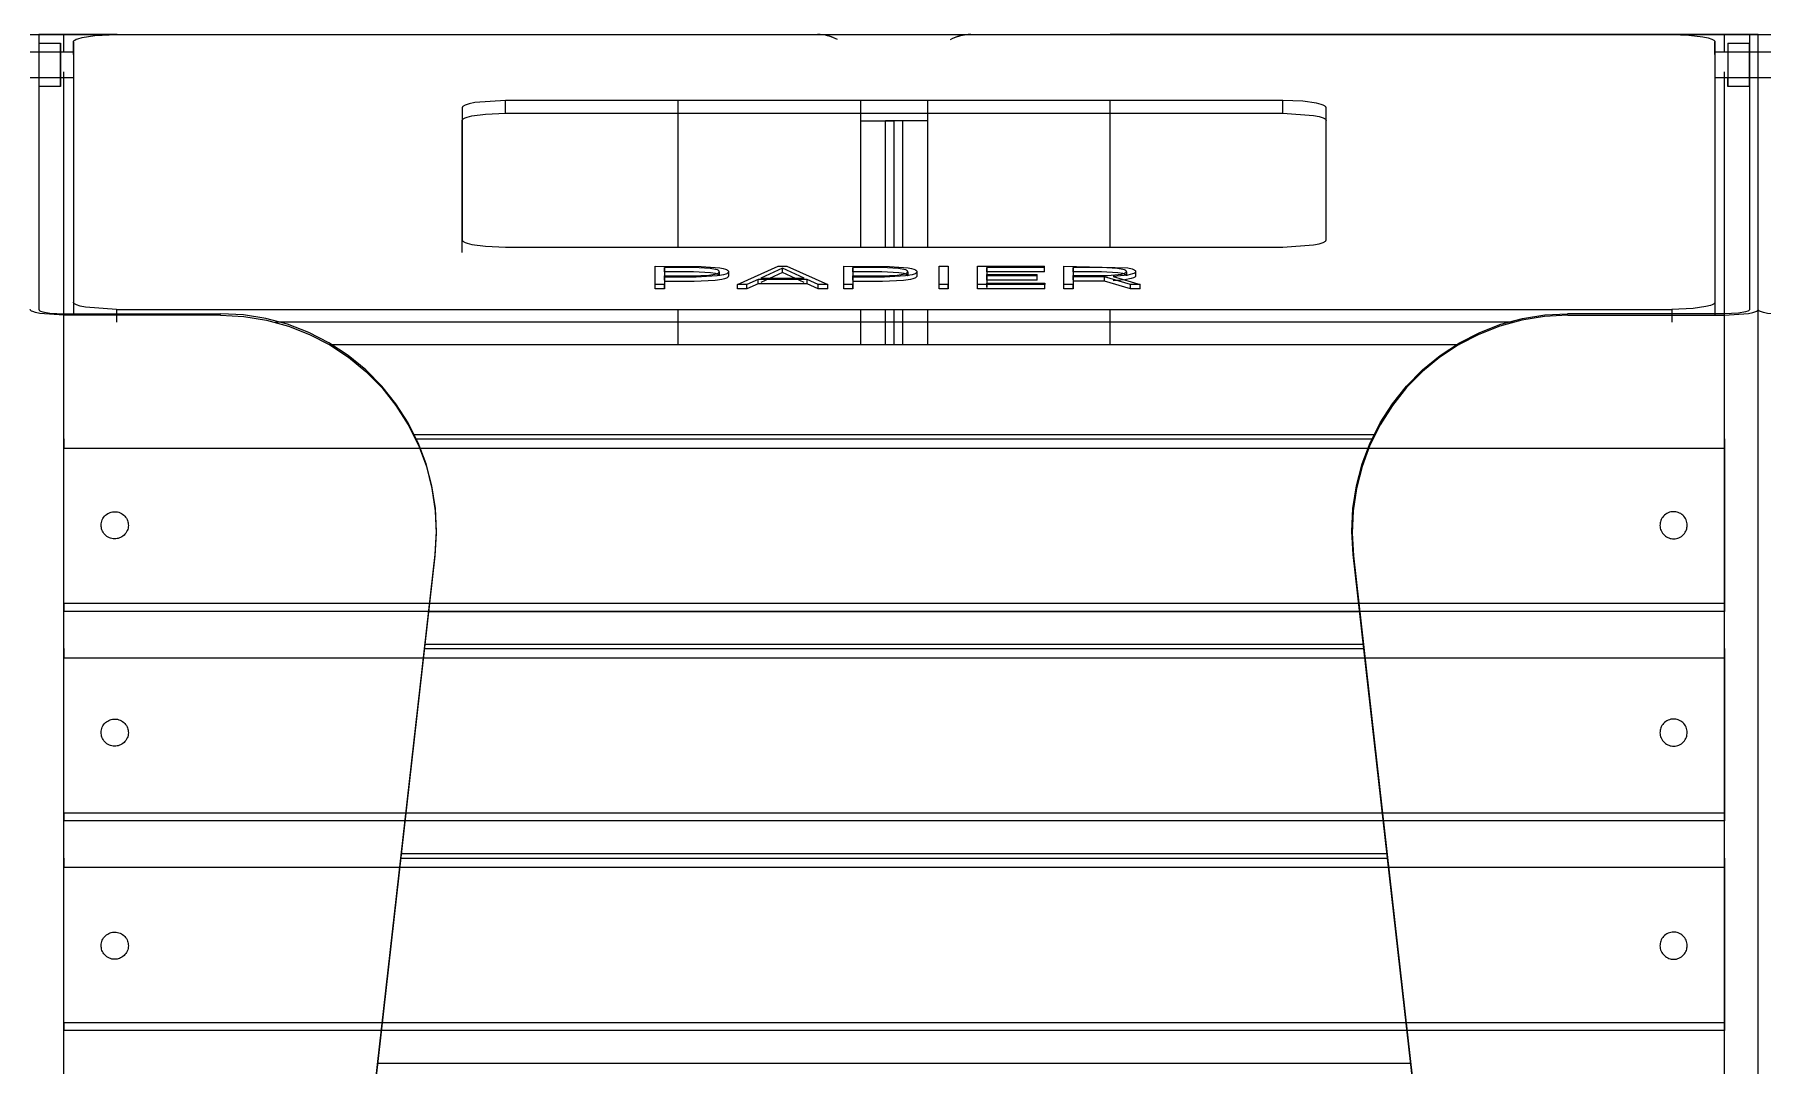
# Model space of a CAD drawing. Header units: millimetres. Extents: x 10366 to 28454, y 24552 to 29702.
# Drawn here: x 12288.7 to 12688.7, y 28046.9 to 28285.6 of the extents above; entities that cross this region are included whole.
import ezdxf

# ---------------------------------------------------------------- set-up
doc = ezdxf.new("R2010")
doc.units = ezdxf.units.MM
doc.header["$LTSCALE"] = 3
doc.layers.add('DomyÅ›lny', color=7, linetype='Continuous')

msp = doc.modelspace()

# ---------------------------------------------------------------- linework, layer by layer
at = {"layer": 'DomyÅ›lny'}
for p, q in [((12287.67, 28285.6), (12289.67, 28285.6)), ((12289.67, 28285.6), (12289.67, 28221.94)), ((12307.78, 28285.6), (12295.43, 28285.6)), ((12295.43, 28281.6), (12295.43, 28285.6)), ((12295.43, 28285.6), (12437.67, 28285.6)), ((12307.67, 28285.6), (12667.67, 28285.6)), ((12679.91, 28285.6), (12537.67, 28285.6)), ((12667.55, 28285.6), (12679.91, 28285.6)), ((12679.91, 28281.6), (12679.91, 28285.6)), ((12685.67, 28285.6), (12687.67, 28285.6)), ((12685.67, 28285.6), (12685.67, 28221.94)), ((12687.67, 28221.94), (12687.67, 28285.6)), ((12687.67, 28221.94), (12687.67, 28285.6)), ((12687.67, 28285.6), (12689.67, 28285.6)), ((12287.67, 28281.6), (12297.67, 28281.6)), ((12289.67, 28283.59), (12294.67, 28283.59)), ((12289.67, 28281.6), (12294.67, 28281.6)), ((12297.67, 28283.9), (12297.67, 28223.64)), ((12297.67, 28280.94), (12297.67, 28283.9)), ((12677.67, 28283.9), (12677.67, 28223.64)), ((12677.67, 28280.94), (12677.67, 28283.9)), ((12677.67, 28281.6), (12687.67, 28281.6)), ((12680.67, 28283.59), (12685.67, 28283.59)), ((12680.67, 28281.6), (12685.67, 28281.6)), ((12687.67, 28281.6), (12697.67, 28281.6)), ((12295.43, 28220.62), (12295.43, 28276.95)), ((12679.91, 28220.62), (12679.91, 28276.95)), ((12297.67, 28275.6), (12287.67, 28275.6)), ((12294.67, 28275.6), (12289.67, 28275.6)), ((12294.67, 28273.6), (12289.67, 28273.6)), ((12687.67, 28275.6), (12677.67, 28275.6)), ((12685.67, 28275.6), (12680.67, 28275.6)), ((12685.67, 28273.6), (12680.67, 28273.6)), ((12697.67, 28275.6), (12687.67, 28275.6)), ((12387.67, 28268.64), (12387.67, 28238.08)), ((12577.67, 28270.34), (12397.67, 28270.34)), ((12397.67, 28267.38), (12397.67, 28270.34)), ((12437.67, 28236.39), (12437.67, 28270.34)), ((12479.91, 28265.6), (12479.91, 28270.34)), ((12479.91, 28265.6), (12479.91, 28270.34)), ((12495.43, 28265.6), (12495.43, 28270.34)), ((12495.43, 28265.6), (12495.43, 28270.34)), ((12537.67, 28236.39), (12537.67, 28270.34)), ((12577.67, 28267.38), (12577.67, 28270.34)), ((12587.67, 28238.08), (12587.67, 28268.64)), ((12387.67, 28235.13), (12387.67, 28265.69)), ((12397.67, 28267.38), (12577.67, 28267.38)), ((12479.91, 28236.39), (12479.91, 28265.6)), ((12487.67, 28265.6), (12485.67, 28265.6)), ((12485.67, 28236.39), (12485.67, 28265.6)), ((12487.67, 28236.39), (12487.67, 28265.6)), ((12489.67, 28265.6), (12487.67, 28265.6)), ((12487.67, 28236.39), (12487.67, 28265.6)), ((12489.67, 28236.39), (12489.67, 28265.6)), ((12495.43, 28236.39), (12495.43, 28265.6)), ((12397.67, 28236.39), (12577.67, 28236.39)), ((12432.36, 28227.72), (12432.36, 28231.95)), ((12432.36, 28226.73), (12432.36, 28230.97)), ((12434.48, 28231.65), (12434.48, 28229.74)), ((12434.48, 28230.66), (12434.48, 28231.65)), ((12434.48, 28228.76), (12434.48, 28229.74)), ((12434.48, 28229.44), (12434.48, 28227.72)), ((12434.48, 28228.46), (12434.48, 28226.73)), ((12447.18, 28230.68), (12447.18, 28229.7)), ((12449.29, 28230.69), (12449.29, 28229.7)), ((12451.37, 28227.72), (12460.83, 28231.95)), ((12456.16, 28228.9), (12453.59, 28227.72)), ((12467.51, 28228.9), (12456.16, 28228.9)), ((12456.16, 28227.92), (12456.16, 28228.9)), ((12461.83, 28231.52), (12456.81, 28229.21)), ((12461.83, 28230.53), (12456.81, 28228.22)), ((12456.81, 28229.21), (12466.84, 28229.21)), ((12460.83, 28231.95), (12462.84, 28231.95)), ((12461.83, 28230.53), (12461.83, 28231.52)), ((12466.84, 28229.21), (12461.83, 28231.52)), ((12466.84, 28228.22), (12461.83, 28230.53)), ((12462.84, 28231.95), (12472.3, 28227.72)), ((12470.1, 28227.72), (12467.51, 28228.9)), ((12467.51, 28227.92), (12467.51, 28228.9)), ((12475.98, 28227.72), (12475.98, 28231.95)), ((12475.98, 28226.73), (12475.98, 28230.97)), ((12478.09, 28231.65), (12478.09, 28229.74)), ((12478.09, 28230.66), (12478.09, 28231.65)), ((12478.09, 28228.76), (12478.09, 28229.74)), ((12478.09, 28229.44), (12478.09, 28227.72)), ((12478.09, 28228.46), (12478.09, 28226.73)), ((12490.79, 28230.68), (12490.79, 28229.7)), ((12492.91, 28230.69), (12492.91, 28229.7)), ((12498.09, 28231.95), (12500.2, 28231.95)), ((12498.09, 28227.72), (12498.09, 28231.95)), ((12498.09, 28226.73), (12498.09, 28230.97)), ((12500.2, 28231.95), (12500.2, 28227.72)), ((12500.2, 28230.97), (12500.2, 28226.73)), ((12506.99, 28227.72), (12506.99, 28231.95)), ((12506.99, 28231.95), (12522.46, 28231.95)), ((12506.99, 28226.73), (12506.99, 28230.97)), ((12522.46, 28231.65), (12509.1, 28231.65)), ((12509.1, 28231.65), (12509.1, 28230.05)), ((12509.1, 28230.66), (12509.1, 28231.65)), ((12522.46, 28230.66), (12509.1, 28230.66)), ((12509.1, 28230.05), (12520.79, 28230.05)), ((12509.1, 28229.06), (12509.1, 28230.05)), ((12520.79, 28229.75), (12509.1, 28229.75)), ((12509.1, 28229.75), (12509.1, 28228.02)), ((12509.1, 28228.76), (12509.1, 28229.75)), ((12520.79, 28228.76), (12509.1, 28228.76)), ((12509.1, 28228.76), (12509.1, 28227.04)), ((12509.1, 28228.02), (12522.54, 28228.02)), ((12509.1, 28227.04), (12509.1, 28228.02)), ((12520.79, 28229.06), (12520.79, 28230.05)), ((12520.79, 28228.76), (12520.79, 28229.75)), ((12522.46, 28230.97), (12522.46, 28231.95)), ((12522.46, 28230.66), (12522.46, 28231.65)), ((12522.54, 28227.04), (12522.54, 28228.02)), ((12522.54, 28228.02), (12522.54, 28227.72)), ((12526.94, 28227.72), (12526.94, 28231.95)), ((12526.94, 28226.73), (12526.94, 28230.97)), ((12529.07, 28230.66), (12529.07, 28231.65)), ((12529.07, 28231.65), (12529.07, 28229.79)), ((12529.07, 28228.8), (12529.07, 28229.79)), ((12536.33, 28229.48), (12529.07, 28229.48)), ((12529.07, 28229.48), (12529.07, 28227.72)), ((12536.33, 28228.49), (12529.07, 28228.49)), ((12529.07, 28228.49), (12529.07, 28226.73)), ((12542.37, 28227.72), (12536.33, 28229.48)), ((12536.33, 28228.49), (12536.33, 28229.48)), ((12542.37, 28226.73), (12536.33, 28228.49)), ((12538.37, 28229.56), (12544.62, 28227.76)), ((12541.43, 28230.7), (12541.43, 28229.72)), ((12543.56, 28230.7), (12543.56, 28229.72)), ((12434.48, 28227.72), (12432.36, 28227.72)), ((12432.36, 28226.73), (12432.36, 28227.72)), ((12434.48, 28226.73), (12432.36, 28226.73)), ((12434.48, 28226.73), (12434.48, 28227.72)), ((12453.59, 28227.72), (12451.37, 28227.72)), ((12451.37, 28226.73), (12451.37, 28227.72)), ((12453.59, 28226.73), (12451.37, 28226.73)), ((12456.16, 28227.92), (12453.59, 28226.73)), ((12453.59, 28226.73), (12453.59, 28227.72)), ((12467.51, 28227.92), (12456.16, 28227.92)), ((12470.1, 28226.73), (12467.51, 28227.92)), ((12472.3, 28227.72), (12470.1, 28227.72)), ((12470.1, 28226.73), (12470.1, 28227.72)), ((12472.3, 28226.73), (12470.1, 28226.73)), ((12472.3, 28226.73), (12472.3, 28227.72)), ((12475.98, 28226.73), (12475.98, 28227.72)), ((12478.09, 28227.72), (12475.98, 28227.72)), ((12478.09, 28226.73), (12475.98, 28226.73)), ((12478.09, 28226.73), (12478.09, 28227.72)), ((12500.2, 28227.72), (12498.09, 28227.72)), ((12498.09, 28226.73), (12498.09, 28227.72)), ((12500.2, 28226.73), (12498.09, 28226.73)), ((12500.2, 28226.73), (12500.2, 28227.72)), ((12522.54, 28227.72), (12506.99, 28227.72)), ((12506.99, 28226.73), (12506.99, 28227.72)), ((12522.54, 28226.73), (12506.99, 28226.73)), ((12522.54, 28226.73), (12522.54, 28227.72)), ((12529.07, 28227.72), (12526.94, 28227.72)), ((12526.94, 28226.73), (12526.94, 28227.72)), ((12529.07, 28226.73), (12526.94, 28226.73)), ((12529.07, 28226.73), (12529.07, 28227.72)), ((12544.62, 28227.72), (12542.37, 28227.72)), ((12542.37, 28226.73), (12542.37, 28227.72)), ((12544.62, 28226.73), (12542.37, 28226.73)), ((12544.62, 28226.77), (12544.62, 28227.76)), ((12544.62, 28226.73), (12544.62, 28227.72)), ((12295.43, 28220.96), (12331.79, 28220.96)), ((12295.43, 27511.83), (12295.43, 28220.62)), ((12331.75, 28220.62), (12295.43, 28220.62)), ((12297.67, 28223.64), (12297.67, 28220.68)), ((12307.67, 28221.94), (12667.67, 28221.94)), ((12307.67, 28221.94), (12307.67, 28218.99)), ((12437.67, 28213.83), (12437.67, 28221.94)), ((12479.91, 28213.83), (12479.91, 28221.94)), ((12485.67, 28213.83), (12485.67, 28221.94)), ((12487.67, 28213.83), (12487.67, 28221.94)), ((12487.67, 28213.83), (12487.67, 28221.94)), ((12489.67, 28213.83), (12489.67, 28221.94)), ((12495.43, 28213.83), (12495.43, 28221.94)), ((12537.67, 28213.83), (12537.67, 28221.94)), ((12679.91, 28220.96), (12643.54, 28220.96)), ((12643.58, 28220.62), (12679.91, 28220.62)), ((12667.67, 28221.94), (12667.67, 28218.99)), ((12677.67, 28223.64), (12677.67, 28220.68)), ((12679.91, 27511.83), (12679.91, 28220.62)), ((12687.67, 27511.83), (12687.67, 28221.94)), ((12687.67, 27511.83), (12687.67, 28221.94)), ((12630.93, 28218.99), (12344.41, 28218.99)), ((12356.86, 28213.83), (12618.47, 28213.83)), ((12356.86, 28213.83), (12618.47, 28213.83)), ((12376.37, 28193.01), (12598.97, 28193.01)), ((12376.37, 28193), (12598.97, 28193)), ((12295.43, 28153.92), (12295.43, 28189.84)), ((12295.43, 28189.84), (12679.91, 28189.84)), ((12376.87, 28191.97), (12598.47, 28191.97)), ((12679.91, 28189.84), (12679.91, 28153.92)), ((12308.67, 27520.71), (12381.38, 28165.24)), ((12381.34, 28164.9), (12308.67, 27520.71)), ((12593.99, 28164.9), (12593.95, 28165.24)), ((12666.67, 27520.71), (12593.95, 28165.24)), ((12593.99, 28164.9), (12666.67, 27520.71)), ((12295.43, 28153.92), (12679.91, 28153.92)), ((12679.91, 28152.05), (12295.43, 28152.05)), ((12379.89, 28152.05), (12595.44, 28152.05)), ((12379.04, 28144.49), (12596.3, 28144.49)), ((12379.04, 28144.48), (12596.3, 28144.48)), ((12295.43, 28105.4), (12295.43, 28141.32)), ((12295.43, 28141.32), (12679.91, 28141.32)), ((12378.92, 28143.45), (12596.41, 28143.45)), ((12679.91, 28141.32), (12679.91, 28105.4)), ((12295.43, 28105.4), (12679.91, 28105.4)), ((12679.91, 28103.53), (12295.43, 28103.53)), ((12295.43, 28056.88), (12295.43, 28092.8)), ((12295.43, 28092.8), (12679.91, 28092.8)), ((12373.45, 28094.93), (12601.89, 28094.93)), ((12373.57, 28095.97), (12601.77, 28095.97)), ((12373.57, 28095.96), (12601.77, 28095.96)), ((12679.91, 28092.8), (12679.91, 28056.88)), ((12295.43, 28056.88), (12679.91, 28056.88)), ((12679.91, 28055.01), (12295.43, 28055.01)), ((12368.09, 28047.45), (12607.24, 28047.45)), ((12368.09, 28047.44), (12607.24, 28047.44))]:
    msp.add_line(p, q, dxfattribs=at)
for points in [[(12287.67, 28285.6, 0), (12287.67, 28285.6, 0), (12287.67, 28285.6, 0), (12287.67, 28285.6, 0), (12287.67, 28285.6, 0), (12287.67, 28285.6, 0), (12287.67, 28285.6, 0), (12287.67, 28285.6, 0), (12287.67, 28285.6, 0), (12287.67, 28285.6, 0), (12287.67, 28285.6, 0), (12287.68, 28285.6, 0), (12287.73, 28285.6, 0), (12288.24, 28285.6, 0), (12290.63, 28285.6, 0), (12295.43, 28285.6, 0)], [(12295.43, 28285.6, 0), (12289.67, 28285.6, 0)], [(12297.67, 28283.9, 0), (12297.67, 28283.94, 0), (12297.68, 28283.98, 0), (12297.7, 28284.03, 0), (12297.72, 28284.07, 0), (12297.75, 28284.11, 0), (12297.78, 28284.16, 0), (12297.87, 28284.24, 0), (12297.98, 28284.32, 0), (12298.29, 28284.49, 0), (12298.67, 28284.64, 0), (12299.71, 28284.93, 0), (12302.61, 28285.36, 0), (12307.67, 28285.6, 0)], [(12667.67, 28285.6, 0), (12671.62, 28285.46, 0), (12674.88, 28285.07, 0), (12676.09, 28284.81, 0), (12676.98, 28284.52, 0), (12677.28, 28284.37, 0), (12677.4, 28284.29, 0), (12677.5, 28284.21, 0), (12677.58, 28284.13, 0), (12677.61, 28284.09, 0), (12677.63, 28284.05, 0), (12677.65, 28284.02, 0), (12677.66, 28283.98, 0), (12677.67, 28283.94, 0), (12677.67, 28283.9, 0)], [(12687.67, 28285.6, 0), (12687.67, 28285.6, 0), (12687.67, 28285.6, 0), (12687.67, 28285.6, 0), (12687.67, 28285.6, 0), (12687.67, 28285.6, 0), (12687.67, 28285.6, 0), (12687.67, 28285.6, 0), (12687.67, 28285.6, 0), (12687.67, 28285.6, 0), (12687.66, 28285.6, 0), (12687.65, 28285.6, 0), (12687.61, 28285.6, 0), (12687.09, 28285.6, 0), (12684.71, 28285.6, 0), (12679.91, 28285.6, 0)], [(12679.91, 28285.6, 0), (12685.67, 28285.6, 0)], [(12687.67, 28285.6, 0), (12687.67, 28285.6, 0), (12687.67, 28285.6, 0), (12687.67, 28285.6, 0), (12687.67, 28285.6, 0), (12687.67, 28285.6, 0), (12687.67, 28285.6, 0), (12687.67, 28285.6, 0), (12687.67, 28285.6, 0), (12687.67, 28285.6, 0), (12687.67, 28285.6, 0), (12687.68, 28285.6, 0), (12687.73, 28285.6, 0), (12688.24, 28285.6, 0), (12690.63, 28285.6, 0), (12695.43, 28285.6, 0)], [(12289.67, 28283.59, 0), (12289.67, 28283.59, 0), (12289.67, 28283.59, 0), (12289.67, 28283.59, 0), (12289.67, 28283.59, 0), (12289.67, 28283.59, 0), (12289.67, 28283.59, 0), (12289.67, 28283.59, 0), (12289.67, 28283.59, 0), (12289.67, 28283.59, 0), (12289.67, 28283.59, 0), (12289.67, 28283.59, 0), (12289.67, 28283.59, 0), (12289.67, 28283.56, 0), (12289.67, 28283.45, 0), (12289.67, 28282.98, 0), (12289.67, 28278.72, 0), (12289.67, 28275.11, 0), (12289.67, 28273.96, 0), (12289.67, 28273.68, 0), (12289.67, 28273.62, 0), (12289.67, 28273.6, 0), (12289.67, 28273.6, 0), (12289.67, 28273.6, 0), (12289.67, 28273.6, 0), (12289.67, 28273.6, 0), (12289.67, 28273.6, 0), (12289.67, 28273.6, 0), (12289.67, 28273.6, 0), (12289.67, 28273.6, 0), (12289.67, 28273.6, 0), (12289.67, 28273.6, 0), (12289.67, 28273.6, 0), (12289.67, 28273.6, 0)], [(12294.67, 28281.6, 0), (12294.67, 28281.6, 0), (12294.67, 28281.6, 0), (12294.67, 28281.6, 0), (12294.67, 28281.6, 0), (12294.67, 28281.6, 0), (12294.67, 28281.6, 0), (12294.67, 28281.6, 0), (12294.67, 28281.6, 0), (12294.67, 28281.59, 0), (12294.67, 28281.59, 0), (12294.67, 28281.59, 0), (12294.67, 28281.57, 0), (12294.67, 28281.51, 0), (12294.67, 28281.23, 0), (12294.67, 28275.6, 0)], [(12680.67, 28283.59, 0), (12680.67, 28283.59, 0), (12680.67, 28283.59, 0), (12680.67, 28283.59, 0), (12680.67, 28283.59, 0), (12680.67, 28283.59, 0), (12680.67, 28283.59, 0), (12680.67, 28283.59, 0), (12680.67, 28283.59, 0), (12680.67, 28283.59, 0), (12680.67, 28283.59, 0), (12680.67, 28283.59, 0), (12680.67, 28283.58, 0), (12680.67, 28283.54, 0), (12680.67, 28283.35, 0), (12680.67, 28282.55, 0), (12680.67, 28276.6, 0), (12680.67, 28273.62, 0), (12680.67, 28273.6, 0), (12680.67, 28273.6, 0), (12680.67, 28273.6, 0), (12680.67, 28273.6, 0), (12680.67, 28273.6, 0), (12680.67, 28273.6, 0), (12680.67, 28273.6, 0), (12680.67, 28273.6, 0), (12680.67, 28273.6, 0), (12680.67, 28273.6, 0), (12680.67, 28273.6, 0), (12680.67, 28273.6, 0), (12680.67, 28273.6, 0), (12680.67, 28273.6, 0), (12680.67, 28273.6, 0), (12680.67, 28273.6, 0), (12680.67, 28273.6, 0), (12680.67, 28273.6, 0), (12680.67, 28273.6, 0), (12680.67, 28273.61, 0), (12680.67, 28273.65, 0), (12680.67, 28273.84, 0), (12680.67, 28275.6, 0)], [(12680.67, 28281.6, 0), (12680.67, 28281.6, 0), (12680.67, 28281.6, 0), (12680.67, 28281.6, 0), (12680.67, 28281.6, 0), (12680.67, 28281.6, 0), (12680.67, 28281.6, 0), (12680.67, 28281.6, 0), (12680.67, 28281.6, 0), (12680.67, 28281.59, 0), (12680.67, 28281.59, 0), (12680.67, 28281.59, 0), (12680.67, 28281.57, 0), (12680.67, 28281.51, 0), (12680.67, 28281.23, 0), (12680.67, 28275.6, 0)], [(12397.67, 28270.34, 0), (12390.6, 28269.84, 0), (12389.3, 28269.57, 0), (12388.37, 28269.27, 0), (12388.05, 28269.11, 0), (12387.93, 28269.03, 0), (12387.83, 28268.95, 0), (12387.76, 28268.87, 0), (12387.73, 28268.83, 0), (12387.71, 28268.8, 0), (12387.69, 28268.76, 0), (12387.68, 28268.72, 0), (12387.67, 28268.68, 0), (12387.67, 28268.64, 0)], [(12587.67, 28268.64, 0), (12587.67, 28268.68, 0), (12587.66, 28268.72, 0), (12587.65, 28268.76, 0), (12587.63, 28268.8, 0), (12587.6, 28268.83, 0), (12587.58, 28268.87, 0), (12587.5, 28268.95, 0), (12587.4, 28269.03, 0), (12587.28, 28269.11, 0), (12586.97, 28269.27, 0), (12586.55, 28269.42, 0), (12585.43, 28269.71, 0), (12582.26, 28270.15, 0), (12577.67, 28270.34, 0)], [(12387.67, 28265.69, 0), (12387.67, 28265.72, 0), (12387.68, 28265.76, 0), (12387.69, 28265.8, 0), (12387.71, 28265.84, 0), (12387.73, 28265.88, 0), (12387.76, 28265.92, 0), (12387.83, 28266, 0), (12387.93, 28266.07, 0), (12388.05, 28266.15, 0), (12388.37, 28266.31, 0), (12388.78, 28266.47, 0), (12389.9, 28266.76, 0), (12393.07, 28267.19, 0), (12397.67, 28267.38, 0)], [(12479.91, 28265.6, 0), (12487.67, 28265.6, 0)], [(12479.91, 28265.6, 0), (12485.67, 28265.6, 0)], [(12495.43, 28265.6, 0), (12487.67, 28265.6, 0)], [(12495.43, 28265.6, 0), (12489.67, 28265.6, 0)], [(12577.67, 28267.38, 0), (12584.74, 28266.89, 0), (12586.04, 28266.62, 0), (12586.97, 28266.31, 0), (12587.28, 28266.15, 0), (12587.4, 28266.07, 0), (12587.5, 28266, 0), (12587.58, 28265.92, 0), (12587.6, 28265.88, 0), (12587.63, 28265.84, 0), (12587.65, 28265.8, 0), (12587.66, 28265.76, 0), (12587.67, 28265.72, 0), (12587.67, 28265.69, 0)], [(12387.67, 28238.08, 0), (12387.67, 28238.05, 0), (12387.68, 28238.01, 0), (12387.69, 28237.97, 0), (12387.71, 28237.93, 0), (12387.73, 28237.89, 0), (12387.76, 28237.85, 0), (12387.83, 28237.78, 0), (12387.93, 28237.7, 0), (12388.05, 28237.62, 0), (12388.37, 28237.46, 0), (12388.78, 28237.3, 0), (12389.9, 28237.01, 0), (12393.07, 28236.58, 0), (12397.67, 28236.39, 0)], [(12577.67, 28236.39, 0), (12584.74, 28236.88, 0), (12586.04, 28237.16, 0), (12586.97, 28237.46, 0), (12587.28, 28237.62, 0), (12587.4, 28237.7, 0), (12587.5, 28237.78, 0), (12587.58, 28237.85, 0), (12587.6, 28237.89, 0), (12587.63, 28237.93, 0), (12587.65, 28237.97, 0), (12587.66, 28238.01, 0), (12587.67, 28238.05, 0), (12587.67, 28238.08, 0)], [(12432.36, 28231.95, 0), (12442.97, 28231.92, 0), (12447.31, 28231.57, 0), (12448.05, 28231.42, 0), (12448.61, 28231.26, 0), (12448.83, 28231.17, 0), (12449.01, 28231.07, 0), (12449.08, 28231.02, 0), (12449.14, 28230.97, 0), (12449.2, 28230.92, 0), (12449.24, 28230.87, 0), (12449.27, 28230.81, 0), (12449.28, 28230.79, 0), (12449.28, 28230.76, 0), (12449.29, 28230.73, 0), (12449.29, 28230.7, 0), (12449.29, 28230.67, 0), (12449.29, 28230.65, 0), (12449.29, 28230.62, 0), (12449.28, 28230.59, 0), (12449.26, 28230.53, 0), (12449.22, 28230.48, 0), (12449.18, 28230.43, 0), (12449.13, 28230.38, 0), (12449.06, 28230.33, 0), (12448.9, 28230.23, 0), (12448.71, 28230.14, 0), (12448.19, 28229.97, 0), (12446.66, 28229.7, 0), (12441.8, 28229.45, 0), (12434.48, 28229.44, 0)], [(12434.48, 28229.74, 0), (12442.94, 28229.78, 0), (12444.78, 28229.89, 0), (12446.12, 28230.09, 0), (12446.59, 28230.22, 0), (12446.77, 28230.28, 0), (12446.92, 28230.36, 0), (12447.04, 28230.43, 0), (12447.08, 28230.47, 0), (12447.12, 28230.52, 0), (12447.15, 28230.56, 0), (12447.17, 28230.6, 0), (12447.17, 28230.62, 0), (12447.18, 28230.64, 0), (12447.18, 28230.67, 0), (12447.18, 28230.69, 0), (12447.18, 28230.71, 0), (12447.18, 28230.73, 0), (12447.17, 28230.76, 0), (12447.16, 28230.78, 0), (12447.14, 28230.82, 0), (12447.11, 28230.86, 0), (12447.07, 28230.9, 0), (12447.02, 28230.94, 0), (12446.9, 28231.02, 0), (12446.74, 28231.09, 0), (12446.32, 28231.23, 0), (12445.09, 28231.45, 0), (12441.2, 28231.65, 0), (12434.48, 28231.65, 0)], [(12447.18, 28229.7, 0), (12447.18, 28229.72, 0), (12447.18, 28229.74, 0), (12447.17, 28229.76, 0), (12447.16, 28229.78, 0), (12447.14, 28229.83, 0), (12447.11, 28229.87, 0), (12447.07, 28229.91, 0), (12447.03, 28229.95, 0), (12446.91, 28230.03, 0), (12446.75, 28230.1, 0), (12446.34, 28230.24, 0), (12445.11, 28230.46, 0), (12441.22, 28230.66, 0), (12434.48, 28230.66, 0)], [(12449.29, 28229.7, 0), (12449.29, 28229.65, 0), (12449.27, 28229.59, 0), (12449.25, 28229.54, 0), (12449.22, 28229.49, 0), (12449.18, 28229.44, 0), (12449.13, 28229.39, 0), (12449, 28229.3, 0), (12448.83, 28229.21, 0), (12448.39, 28229.05, 0), (12447.8, 28228.9, 0), (12446.19, 28228.67, 0), (12441.37, 28228.46, 0), (12434.48, 28228.46, 0)], [(12475.98, 28231.95, 0), (12486.58, 28231.92, 0), (12490.92, 28231.57, 0), (12491.66, 28231.42, 0), (12492.23, 28231.26, 0), (12492.45, 28231.17, 0), (12492.62, 28231.07, 0), (12492.7, 28231.02, 0), (12492.76, 28230.97, 0), (12492.81, 28230.92, 0), (12492.85, 28230.87, 0), (12492.88, 28230.81, 0), (12492.89, 28230.79, 0), (12492.9, 28230.76, 0), (12492.9, 28230.73, 0), (12492.91, 28230.7, 0), (12492.91, 28230.67, 0), (12492.9, 28230.65, 0), (12492.9, 28230.62, 0), (12492.89, 28230.59, 0), (12492.87, 28230.53, 0), (12492.84, 28230.48, 0), (12492.79, 28230.43, 0), (12492.74, 28230.38, 0), (12492.67, 28230.33, 0), (12492.52, 28230.23, 0), (12492.32, 28230.14, 0), (12491.8, 28229.97, 0), (12490.27, 28229.7, 0), (12485.41, 28229.45, 0), (12478.09, 28229.44, 0)], [(12478.09, 28229.74, 0), (12486.55, 28229.78, 0), (12488.39, 28229.89, 0), (12489.73, 28230.09, 0), (12490.2, 28230.22, 0), (12490.38, 28230.28, 0), (12490.53, 28230.36, 0), (12490.65, 28230.43, 0), (12490.7, 28230.47, 0), (12490.73, 28230.52, 0), (12490.76, 28230.56, 0), (12490.78, 28230.6, 0), (12490.79, 28230.62, 0), (12490.79, 28230.64, 0), (12490.79, 28230.67, 0), (12490.79, 28230.69, 0), (12490.79, 28230.71, 0), (12490.79, 28230.73, 0), (12490.78, 28230.76, 0), (12490.77, 28230.78, 0), (12490.75, 28230.82, 0), (12490.72, 28230.86, 0), (12490.68, 28230.9, 0), (12490.63, 28230.94, 0), (12490.51, 28231.02, 0), (12490.35, 28231.09, 0), (12489.94, 28231.23, 0), (12488.7, 28231.45, 0), (12484.81, 28231.65, 0), (12478.09, 28231.65, 0)], [(12490.79, 28229.7, 0), (12490.79, 28229.72, 0), (12490.79, 28229.74, 0), (12490.78, 28229.76, 0), (12490.78, 28229.78, 0), (12490.76, 28229.83, 0), (12490.73, 28229.87, 0), (12490.69, 28229.91, 0), (12490.64, 28229.95, 0), (12490.52, 28230.03, 0), (12490.36, 28230.1, 0), (12489.95, 28230.24, 0), (12488.72, 28230.46, 0), (12484.83, 28230.66, 0), (12478.09, 28230.66, 0)], [(12492.91, 28229.7, 0), (12492.9, 28229.65, 0), (12492.89, 28229.59, 0), (12492.86, 28229.54, 0), (12492.83, 28229.49, 0), (12492.79, 28229.44, 0), (12492.74, 28229.39, 0), (12492.61, 28229.3, 0), (12492.45, 28229.21, 0), (12492, 28229.05, 0), (12491.41, 28228.9, 0), (12489.8, 28228.67, 0), (12484.98, 28228.46, 0), (12478.09, 28228.46, 0)], [(12526.94, 28231.95, 0), (12541.75, 28231.55, 0), (12542.73, 28231.33, 0), (12543.08, 28231.2, 0), (12543.21, 28231.13, 0), (12543.33, 28231.05, 0), (12543.42, 28230.98, 0), (12543.46, 28230.94, 0), (12543.49, 28230.9, 0), (12543.52, 28230.86, 0), (12543.53, 28230.82, 0), (12543.55, 28230.78, 0), (12543.56, 28230.74, 0), (12543.56, 28230.7, 0), (12543.56, 28230.68, 0), (12543.55, 28230.66, 0), (12543.54, 28230.61, 0), (12543.52, 28230.57, 0), (12543.49, 28230.54, 0), (12543.46, 28230.5, 0), (12543.42, 28230.46, 0), (12543.31, 28230.38, 0), (12543.18, 28230.31, 0), (12542.82, 28230.17, 0), (12541.76, 28229.91, 0), (12538.37, 28229.56, 0)], [(12529.07, 28229.79, 0), (12537.16, 28229.81, 0), (12540.32, 28230.13, 0), (12540.81, 28230.26, 0), (12541, 28230.33, 0), (12541.16, 28230.4, 0), (12541.28, 28230.47, 0), (12541.33, 28230.51, 0), (12541.37, 28230.55, 0), (12541.4, 28230.59, 0), (12541.41, 28230.61, 0), (12541.42, 28230.63, 0), (12541.42, 28230.65, 0), (12541.43, 28230.67, 0), (12541.43, 28230.69, 0), (12541.43, 28230.72, 0), (12541.43, 28230.74, 0), (12541.42, 28230.76, 0), (12541.42, 28230.78, 0), (12541.41, 28230.8, 0), (12541.39, 28230.84, 0), (12541.35, 28230.88, 0), (12541.32, 28230.92, 0), (12541.27, 28230.96, 0), (12541.15, 28231.04, 0), (12541, 28231.11, 0), (12540.59, 28231.24, 0), (12539.4, 28231.45, 0), (12535.67, 28231.64, 0), (12529.07, 28231.65, 0)], [(12541.43, 28229.72, 0), (12541.43, 28229.74, 0), (12541.43, 28229.76, 0), (12541.42, 28229.78, 0), (12541.41, 28229.81, 0), (12541.39, 28229.85, 0), (12541.36, 28229.89, 0), (12541.33, 28229.93, 0), (12541.28, 28229.97, 0), (12541.16, 28230.04, 0), (12541.01, 28230.11, 0), (12540.62, 28230.24, 0), (12539.43, 28230.46, 0), (12535.7, 28230.66, 0), (12529.07, 28230.66, 0)], [(12543.56, 28229.72, 0), (12543.56, 28229.69, 0), (12543.55, 28229.67, 0), (12543.55, 28229.64, 0), (12543.54, 28229.62, 0), (12543.52, 28229.59, 0), (12543.49, 28229.55, 0), (12543.45, 28229.5, 0), (12543.39, 28229.45, 0), (12543.25, 28229.36, 0), (12543.06, 28229.27, 0), (12542.56, 28229.1, 0), (12541.07, 28228.81, 0), (12538.37, 28228.57, 0)], [(12295.43, 28220.62, 0), (12289.86, 28221.02, 0), (12288.92, 28221.22, 0), (12288.23, 28221.45, 0), (12287.99, 28221.57, 0), (12287.89, 28221.63, 0), (12287.81, 28221.69, 0), (12287.75, 28221.75, 0), (12287.73, 28221.78, 0), (12287.7, 28221.81, 0), (12287.69, 28221.85, 0), (12287.68, 28221.88, 0), (12287.67, 28221.91, 0), (12287.67, 28221.94, 0)], [(12289.67, 28221.94, 0), (12289.67, 28221.92, 0), (12289.68, 28221.89, 0), (12289.69, 28221.87, 0), (12289.7, 28221.84, 0), (12289.72, 28221.82, 0), (12289.76, 28221.77, 0), (12289.82, 28221.72, 0), (12289.89, 28221.67, 0), (12290.08, 28221.58, 0), (12290.61, 28221.41, 0), (12292.18, 28221.13, 0), (12295.43, 28220.96, 0)], [(12307.67, 28221.94, 0), (12300.47, 28222.46, 0), (12299.25, 28222.72, 0), (12298.37, 28223.02, 0), (12298.06, 28223.17, 0), (12297.94, 28223.25, 0), (12297.84, 28223.33, 0), (12297.76, 28223.41, 0), (12297.73, 28223.44, 0), (12297.71, 28223.48, 0), (12297.69, 28223.52, 0), (12297.68, 28223.56, 0), (12297.67, 28223.6, 0), (12297.67, 28223.64, 0)], [(12331.75, 28220.62, 0), (12337.09, 28220.33, 0), (12342.34, 28219.48, 0), (12347.46, 28218.08, 0), (12352.35, 28216.16, 0), (12357.02, 28213.74, 0), (12361.36, 28210.87, 0), (12365.39, 28207.55, 0), (12369.04, 28203.85, 0), (12372.33, 28199.71, 0), (12375.18, 28195.23, 0), (12377.53, 28190.5, 0), (12379.37, 28185.56, 0), (12380.67, 28180.49, 0), (12381.43, 28175.33, 0), (12381.66, 28170.14, 0), (12381.34, 28164.9, 0)], [(12381.38, 28165.24, 0), (12381.7, 28170.57, 0), (12381.45, 28175.86, 0), (12380.65, 28181.1, 0), (12379.32, 28186.18, 0), (12377.46, 28191.09, 0), (12375.13, 28195.74, 0), (12372.32, 28200.13, 0), (12369.07, 28204.19, 0), (12365.36, 28207.95, 0), (12361.25, 28211.32, 0), (12356.82, 28214.22, 0), (12352.13, 28216.62, 0), (12347.23, 28218.51, 0), (12342.19, 28219.87, 0), (12337.04, 28220.69, 0), (12331.79, 28220.96, 0)], [(12593.95, 28165.24, 0), (12593.64, 28170.57, 0), (12593.88, 28175.86, 0), (12594.68, 28181.1, 0), (12596.02, 28186.18, 0), (12597.87, 28191.09, 0), (12600.21, 28195.74, 0), (12603.02, 28200.13, 0), (12606.26, 28204.19, 0), (12609.98, 28207.95, 0), (12614.09, 28211.32, 0), (12618.51, 28214.22, 0), (12623.21, 28216.62, 0), (12628.1, 28218.51, 0), (12633.15, 28219.87, 0), (12638.3, 28220.69, 0), (12643.54, 28220.96, 0)], [(12643.58, 28220.62, 0), (12638.24, 28220.33, 0), (12633, 28219.48, 0), (12627.88, 28218.08, 0), (12622.98, 28216.16, 0), (12618.32, 28213.74, 0), (12613.97, 28210.87, 0), (12609.95, 28207.55, 0), (12606.3, 28203.85, 0), (12603, 28199.71, 0), (12600.15, 28195.23, 0), (12597.8, 28190.5, 0), (12595.97, 28185.56, 0), (12594.67, 28180.49, 0), (12593.9, 28175.33, 0), (12593.68, 28170.14, 0), (12593.99, 28164.9, 0)], [(12677.67, 28223.64, 0), (12677.66, 28223.6, 0), (12677.65, 28223.55, 0), (12677.64, 28223.51, 0), (12677.61, 28223.47, 0), (12677.58, 28223.42, 0), (12677.55, 28223.38, 0), (12677.46, 28223.3, 0), (12677.35, 28223.21, 0), (12677.04, 28223.05, 0), (12676.65, 28222.89, 0), (12675.6, 28222.61, 0), (12672.66, 28222.17, 0), (12667.67, 28221.94, 0)], [(12679.91, 28220.62, 0), (12685.47, 28221.02, 0), (12686.41, 28221.22, 0), (12687.1, 28221.45, 0), (12687.35, 28221.57, 0), (12687.45, 28221.63, 0), (12687.52, 28221.69, 0), (12687.59, 28221.75, 0), (12687.61, 28221.78, 0), (12687.63, 28221.81, 0), (12687.65, 28221.85, 0), (12687.66, 28221.88, 0), (12687.67, 28221.91, 0), (12687.67, 28221.94, 0)], [(12685.67, 28221.94, 0), (12685.67, 28221.92, 0), (12685.66, 28221.89, 0), (12685.65, 28221.87, 0), (12685.64, 28221.84, 0), (12685.62, 28221.82, 0), (12685.57, 28221.77, 0), (12685.52, 28221.72, 0), (12685.44, 28221.67, 0), (12685.26, 28221.58, 0), (12684.73, 28221.41, 0), (12683.16, 28221.13, 0), (12679.91, 28220.96, 0)], [(12695.43, 28220.62, 0), (12689.86, 28221.02, 0), (12688.92, 28221.22, 0), (12688.23, 28221.45, 0), (12687.99, 28221.57, 0), (12687.89, 28221.63, 0), (12687.81, 28221.69, 0), (12687.75, 28221.75, 0), (12687.73, 28221.78, 0), (12687.7, 28221.81, 0), (12687.69, 28221.85, 0), (12687.68, 28221.88, 0), (12687.67, 28221.91, 0), (12687.67, 28221.94, 0)], [(12295.43, 28191.97, 0), (12295.43, 28191.95, 0), (12295.43, 28191.84, 0), (12295.43, 28191.42, 0), (12295.43, 28189.84, 0)], [(12679.91, 28191.97, 0), (12679.91, 28191.95, 0), (12679.91, 28191.84, 0), (12679.91, 28191.42, 0), (12679.91, 28189.84, 0)], [(12295.43, 28153.92, 0), (12295.43, 28152.53, 0), (12295.43, 28152.15, 0), (12295.43, 28152.06, 0), (12295.43, 28152.05, 0), (12295.43, 28152.05, 0), (12295.43, 28152.05, 0), (12295.43, 28152.05, 0), (12295.43, 28152.05, 0), (12295.43, 28152.05, 0), (12295.43, 28152.05, 0), (12295.43, 28152.05, 0), (12295.43, 28152.05, 0), (12295.43, 28152.05, 0), (12295.43, 28152.05, 0), (12295.43, 28152.05, 0), (12295.43, 28152.05, 0), (12295.43, 28152.05, 0), (12295.43, 28152.05, 0), (12295.43, 28152.05, 0), (12295.43, 28152.05, 0), (12295.43, 28152.05, 0), (12295.43, 28152.05, 0)], [(12679.91, 28153.92, 0), (12679.91, 28152.53, 0), (12679.91, 28152.15, 0), (12679.91, 28152.06, 0), (12679.91, 28152.05, 0), (12679.91, 28152.05, 0), (12679.91, 28152.05, 0), (12679.91, 28152.05, 0), (12679.91, 28152.05, 0), (12679.91, 28152.05, 0), (12679.91, 28152.05, 0), (12679.91, 28152.05, 0), (12679.91, 28152.05, 0), (12679.91, 28152.05, 0), (12679.91, 28152.05, 0), (12679.91, 28152.05, 0), (12679.91, 28152.05, 0), (12679.91, 28152.05, 0), (12679.91, 28152.05, 0), (12679.91, 28152.05, 0), (12679.91, 28152.05, 0), (12679.91, 28152.05, 0), (12679.91, 28152.05, 0)], [(12295.43, 28143.45, 0), (12295.43, 28143.43, 0), (12295.43, 28143.32, 0), (12295.43, 28142.9, 0), (12295.43, 28141.32, 0)], [(12679.91, 28143.45, 0), (12679.91, 28143.43, 0), (12679.91, 28143.32, 0), (12679.91, 28142.9, 0), (12679.91, 28141.32, 0)], [(12295.43, 28105.4, 0), (12295.43, 28104.01, 0), (12295.43, 28103.63, 0), (12295.43, 28103.54, 0), (12295.43, 28103.53, 0), (12295.43, 28103.53, 0), (12295.43, 28103.53, 0), (12295.43, 28103.53, 0), (12295.43, 28103.53, 0), (12295.43, 28103.53, 0), (12295.43, 28103.53, 0), (12295.43, 28103.53, 0), (12295.43, 28103.53, 0), (12295.43, 28103.53, 0), (12295.43, 28103.53, 0), (12295.43, 28103.53, 0), (12295.43, 28103.53, 0), (12295.43, 28103.53, 0), (12295.43, 28103.53, 0), (12295.43, 28103.53, 0), (12295.43, 28103.53, 0), (12295.43, 28103.53, 0), (12295.43, 28103.53, 0)], [(12679.91, 28105.4, 0), (12679.91, 28104.01, 0), (12679.91, 28103.63, 0), (12679.91, 28103.54, 0), (12679.91, 28103.53, 0), (12679.91, 28103.53, 0), (12679.91, 28103.53, 0), (12679.91, 28103.53, 0), (12679.91, 28103.53, 0), (12679.91, 28103.53, 0), (12679.91, 28103.53, 0), (12679.91, 28103.53, 0), (12679.91, 28103.53, 0), (12679.91, 28103.53, 0), (12679.91, 28103.53, 0), (12679.91, 28103.53, 0), (12679.91, 28103.53, 0), (12679.91, 28103.53, 0), (12679.91, 28103.53, 0), (12679.91, 28103.53, 0), (12679.91, 28103.53, 0), (12679.91, 28103.53, 0), (12679.91, 28103.53, 0)], [(12295.43, 28094.93, 0), (12295.43, 28094.91, 0), (12295.43, 28094.8, 0), (12295.43, 28094.38, 0), (12295.43, 28092.8, 0)], [(12679.91, 28094.93, 0), (12679.91, 28094.91, 0), (12679.91, 28094.8, 0), (12679.91, 28094.38, 0), (12679.91, 28092.8, 0)], [(12295.43, 28056.88, 0), (12295.43, 28055.49, 0), (12295.43, 28055.11, 0), (12295.43, 28055.02, 0), (12295.43, 28055.01, 0), (12295.43, 28055.01, 0), (12295.43, 28055.01, 0), (12295.43, 28055.01, 0), (12295.43, 28055.01, 0), (12295.43, 28055.01, 0), (12295.43, 28055.01, 0), (12295.43, 28055.01, 0), (12295.43, 28055.01, 0), (12295.43, 28055.01, 0), (12295.43, 28055.01, 0), (12295.43, 28055.01, 0), (12295.43, 28055.01, 0), (12295.43, 28055.01, 0), (12295.43, 28055.01, 0), (12295.43, 28055.01, 0), (12295.43, 28055.01, 0), (12295.43, 28055.01, 0), (12295.43, 28055.01, 0)], [(12679.91, 28056.88, 0), (12679.91, 28055.49, 0), (12679.91, 28055.11, 0), (12679.91, 28055.02, 0), (12679.91, 28055.01, 0), (12679.91, 28055.01, 0), (12679.91, 28055.01, 0), (12679.91, 28055.01, 0), (12679.91, 28055.01, 0), (12679.91, 28055.01, 0), (12679.91, 28055.01, 0), (12679.91, 28055.01, 0), (12679.91, 28055.01, 0), (12679.91, 28055.01, 0), (12679.91, 28055.01, 0), (12679.91, 28055.01, 0), (12679.91, 28055.01, 0), (12679.91, 28055.01, 0), (12679.91, 28055.01, 0), (12679.91, 28055.01, 0), (12679.91, 28055.01, 0), (12679.91, 28055.01, 0), (12679.91, 28055.01, 0)]]:
    msp.add_polyline3d(points, dxfattribs=at)
for points in [[(12294.67, 28278.6, 0), (12294.67, 28283.59, 0), (12294.67, 28278.6, 0), (12294.67, 28273.6, 0)], [(12685.67, 28278.6, 0), (12685.67, 28283.59, 0), (12685.67, 28278.6, 0), (12685.67, 28273.6, 0)], [(12304.13, 28171.46, 0), (12304.09, 28171.74, 0), (12304.08, 28172.03, 0), (12304.1, 28172.33, 0), (12304.15, 28172.64, 0), (12304.23, 28172.94, 0), (12304.34, 28173.24, 0), (12304.49, 28173.53, 0), (12304.66, 28173.81, 0), (12304.86, 28174.06, 0), (12305.09, 28174.29, 0), (12305.34, 28174.5, 0), (12305.6, 28174.68, 0), (12305.87, 28174.82, 0), (12306.15, 28174.94, 0), (12306.43, 28175.03, 0), (12306.7, 28175.09, 0), (12306.98, 28175.12, 0), (12307.28, 28175.13, 0), (12307.58, 28175.11, 0), (12307.88, 28175.07, 0), (12308.19, 28174.99, 0), (12308.49, 28174.87, 0), (12308.78, 28174.73, 0), (12309.05, 28174.56, 0), (12309.31, 28174.35, 0), (12309.54, 28174.13, 0), (12309.75, 28173.88, 0), (12309.93, 28173.62, 0), (12310.07, 28173.35, 0), (12310.19, 28173.08, 0), (12310.28, 28172.8, 0), (12310.34, 28172.52, 0), (12310.37, 28172.24, 0), (12310.38, 28171.95, 0), (12310.37, 28171.65, 0), (12310.32, 28171.34, 0), (12310.24, 28171.04, 0), (12310.12, 28170.74, 0), (12309.98, 28170.45, 0), (12309.81, 28170.17, 0), (12309.6, 28169.92, 0), (12309.38, 28169.69, 0), (12309.13, 28169.48, 0), (12308.87, 28169.3, 0), (12308.6, 28169.16, 0), (12308.32, 28169.04, 0), (12308.04, 28168.95, 0), (12307.77, 28168.89, 0), (12307.48, 28168.86, 0), (12307.19, 28168.85, 0), (12306.89, 28168.87, 0), (12306.59, 28168.91, 0), (12306.28, 28168.99, 0), (12305.98, 28169.11, 0), (12305.69, 28169.25, 0), (12305.41, 28169.42, 0), (12305.16, 28169.63, 0), (12304.93, 28169.85, 0), (12304.72, 28170.1, 0), (12304.54, 28170.36, 0), (12304.4, 28170.63, 0), (12304.28, 28170.9, 0), (12304.19, 28171.18, 0)], [(12671.2, 28171.46, 0), (12671.24, 28171.74, 0), (12671.25, 28172.03, 0), (12671.23, 28172.33, 0), (12671.18, 28172.64, 0), (12671.1, 28172.94, 0), (12670.99, 28173.24, 0), (12670.84, 28173.53, 0), (12670.67, 28173.81, 0), (12670.47, 28174.06, 0), (12670.24, 28174.29, 0), (12670, 28174.5, 0), (12669.74, 28174.68, 0), (12669.46, 28174.82, 0), (12669.19, 28174.94, 0), (12668.91, 28175.03, 0), (12668.63, 28175.09, 0), (12668.35, 28175.12, 0), (12668.06, 28175.13, 0), (12667.76, 28175.11, 0), (12667.45, 28175.07, 0), (12667.15, 28174.99, 0), (12666.84, 28174.87, 0), (12666.55, 28174.73, 0), (12666.28, 28174.56, 0), (12666.02, 28174.35, 0), (12665.79, 28174.13, 0), (12665.59, 28173.88, 0), (12665.41, 28173.62, 0), (12665.26, 28173.35, 0), (12665.14, 28173.08, 0), (12665.05, 28172.8, 0), (12664.99, 28172.52, 0), (12664.96, 28172.24, 0), (12664.95, 28171.95, 0), (12664.97, 28171.65, 0), (12665.02, 28171.34, 0), (12665.1, 28171.04, 0), (12665.21, 28170.74, 0), (12665.35, 28170.45, 0), (12665.53, 28170.17, 0), (12665.73, 28169.92, 0), (12665.96, 28169.69, 0), (12666.2, 28169.48, 0), (12666.46, 28169.3, 0), (12666.73, 28169.16, 0), (12667.01, 28169.04, 0), (12667.29, 28168.95, 0), (12667.57, 28168.89, 0), (12667.85, 28168.86, 0), (12668.14, 28168.85, 0), (12668.44, 28168.87, 0), (12668.75, 28168.91, 0), (12669.05, 28168.99, 0), (12669.35, 28169.11, 0), (12669.64, 28169.25, 0), (12669.92, 28169.42, 0), (12670.17, 28169.63, 0), (12670.41, 28169.85, 0), (12670.61, 28170.1, 0), (12670.79, 28170.36, 0), (12670.94, 28170.63, 0), (12671.06, 28170.9, 0), (12671.14, 28171.18, 0)], [(12304.13, 28123.46, 0), (12304.09, 28123.74, 0), (12304.08, 28124.03, 0), (12304.1, 28124.33, 0), (12304.15, 28124.63, 0), (12304.23, 28124.94, 0), (12304.34, 28125.24, 0), (12304.49, 28125.53, 0), (12304.66, 28125.8, 0), (12304.86, 28126.06, 0), (12305.09, 28126.29, 0), (12305.34, 28126.5, 0), (12305.6, 28126.67, 0), (12305.87, 28126.82, 0), (12306.15, 28126.94, 0), (12306.43, 28127.02, 0), (12306.7, 28127.08, 0), (12306.98, 28127.12, 0), (12307.28, 28127.13, 0), (12307.58, 28127.11, 0), (12307.88, 28127.06, 0), (12308.19, 28126.98, 0), (12308.49, 28126.87, 0), (12308.78, 28126.73, 0), (12309.05, 28126.55, 0), (12309.31, 28126.35, 0), (12309.54, 28126.13, 0), (12309.75, 28125.88, 0), (12309.93, 28125.62, 0), (12310.07, 28125.35, 0), (12310.19, 28125.07, 0), (12310.28, 28124.79, 0), (12310.34, 28124.52, 0), (12310.37, 28124.24, 0), (12310.38, 28123.94, 0), (12310.37, 28123.64, 0), (12310.32, 28123.34, 0), (12310.24, 28123.03, 0), (12310.12, 28122.74, 0), (12309.98, 28122.45, 0), (12309.81, 28122.17, 0), (12309.6, 28121.92, 0), (12309.38, 28121.68, 0), (12309.13, 28121.48, 0), (12308.87, 28121.3, 0), (12308.6, 28121.15, 0), (12308.32, 28121.04, 0), (12308.04, 28120.95, 0), (12307.77, 28120.89, 0), (12307.48, 28120.85, 0), (12307.19, 28120.84, 0), (12306.89, 28120.86, 0), (12306.59, 28120.91, 0), (12306.28, 28120.99, 0), (12305.98, 28121.1, 0), (12305.69, 28121.25, 0), (12305.41, 28121.42, 0), (12305.16, 28121.62, 0), (12304.93, 28121.85, 0), (12304.72, 28122.09, 0), (12304.54, 28122.35, 0), (12304.4, 28122.62, 0), (12304.28, 28122.9, 0), (12304.19, 28123.18, 0)], [(12671.2, 28123.46, 0), (12671.24, 28123.74, 0), (12671.25, 28124.03, 0), (12671.23, 28124.33, 0), (12671.18, 28124.63, 0), (12671.1, 28124.94, 0), (12670.99, 28125.24, 0), (12670.84, 28125.53, 0), (12670.67, 28125.8, 0), (12670.47, 28126.06, 0), (12670.24, 28126.29, 0), (12670, 28126.5, 0), (12669.74, 28126.67, 0), (12669.46, 28126.82, 0), (12669.19, 28126.94, 0), (12668.91, 28127.02, 0), (12668.63, 28127.08, 0), (12668.35, 28127.12, 0), (12668.06, 28127.13, 0), (12667.76, 28127.11, 0), (12667.45, 28127.06, 0), (12667.15, 28126.98, 0), (12666.84, 28126.87, 0), (12666.55, 28126.73, 0), (12666.28, 28126.55, 0), (12666.02, 28126.35, 0), (12665.79, 28126.13, 0), (12665.59, 28125.88, 0), (12665.41, 28125.62, 0), (12665.26, 28125.35, 0), (12665.14, 28125.07, 0), (12665.05, 28124.79, 0), (12664.99, 28124.52, 0), (12664.96, 28124.24, 0), (12664.95, 28123.94, 0), (12664.97, 28123.64, 0), (12665.02, 28123.34, 0), (12665.1, 28123.03, 0), (12665.21, 28122.74, 0), (12665.35, 28122.45, 0), (12665.53, 28122.17, 0), (12665.73, 28121.92, 0), (12665.96, 28121.68, 0), (12666.2, 28121.48, 0), (12666.46, 28121.3, 0), (12666.73, 28121.15, 0), (12667.01, 28121.04, 0), (12667.29, 28120.95, 0), (12667.57, 28120.89, 0), (12667.85, 28120.85, 0), (12668.14, 28120.84, 0), (12668.44, 28120.86, 0), (12668.75, 28120.91, 0), (12669.05, 28120.99, 0), (12669.35, 28121.1, 0), (12669.64, 28121.25, 0), (12669.92, 28121.42, 0), (12670.17, 28121.62, 0), (12670.41, 28121.85, 0), (12670.61, 28122.09, 0), (12670.79, 28122.35, 0), (12670.94, 28122.62, 0), (12671.06, 28122.9, 0), (12671.14, 28123.18, 0)], [(12304.13, 28074.12, 0), (12304.09, 28074.4, 0), (12304.08, 28074.69, 0), (12304.1, 28074.99, 0), (12304.15, 28075.3, 0), (12304.23, 28075.6, 0), (12304.34, 28075.9, 0), (12304.49, 28076.19, 0), (12304.66, 28076.46, 0), (12304.86, 28076.72, 0), (12305.09, 28076.95, 0), (12305.34, 28077.16, 0), (12305.6, 28077.33, 0), (12305.87, 28077.48, 0), (12306.15, 28077.6, 0), (12306.43, 28077.69, 0), (12306.7, 28077.75, 0), (12306.98, 28077.78, 0), (12307.28, 28077.79, 0), (12307.58, 28077.77, 0), (12307.88, 28077.72, 0), (12308.19, 28077.64, 0), (12308.49, 28077.53, 0), (12308.78, 28077.39, 0), (12309.05, 28077.21, 0), (12309.31, 28077.01, 0), (12309.54, 28076.79, 0), (12309.75, 28076.54, 0), (12309.93, 28076.28, 0), (12310.07, 28076.01, 0), (12310.19, 28075.73, 0), (12310.28, 28075.46, 0), (12310.34, 28075.18, 0), (12310.37, 28074.9, 0), (12310.38, 28074.61, 0), (12310.37, 28074.31, 0), (12310.32, 28074, 0), (12310.24, 28073.7, 0), (12310.12, 28073.4, 0), (12309.98, 28073.11, 0), (12309.81, 28072.83, 0), (12309.6, 28072.58, 0), (12309.38, 28072.35, 0), (12309.13, 28072.14, 0), (12308.87, 28071.96, 0), (12308.6, 28071.82, 0), (12308.32, 28071.7, 0), (12308.04, 28071.61, 0), (12307.77, 28071.55, 0), (12307.48, 28071.52, 0), (12307.19, 28071.51, 0), (12306.89, 28071.52, 0), (12306.59, 28071.57, 0), (12306.28, 28071.65, 0), (12305.98, 28071.77, 0), (12305.69, 28071.91, 0), (12305.41, 28072.08, 0), (12305.16, 28072.28, 0), (12304.93, 28072.51, 0), (12304.72, 28072.75, 0), (12304.54, 28073.02, 0), (12304.4, 28073.29, 0), (12304.28, 28073.56, 0), (12304.19, 28073.84, 0)], [(12671.2, 28074.12, 0), (12671.24, 28074.4, 0), (12671.25, 28074.69, 0), (12671.23, 28074.99, 0), (12671.18, 28075.3, 0), (12671.1, 28075.6, 0), (12670.99, 28075.9, 0), (12670.84, 28076.19, 0), (12670.67, 28076.46, 0), (12670.47, 28076.72, 0), (12670.24, 28076.95, 0), (12670, 28077.16, 0), (12669.74, 28077.33, 0), (12669.46, 28077.48, 0), (12669.19, 28077.6, 0), (12668.91, 28077.69, 0), (12668.63, 28077.75, 0), (12668.35, 28077.78, 0), (12668.06, 28077.79, 0), (12667.76, 28077.77, 0), (12667.45, 28077.72, 0), (12667.15, 28077.64, 0), (12666.84, 28077.53, 0), (12666.55, 28077.39, 0), (12666.28, 28077.21, 0), (12666.02, 28077.01, 0), (12665.79, 28076.79, 0), (12665.59, 28076.54, 0), (12665.41, 28076.28, 0), (12665.26, 28076.01, 0), (12665.14, 28075.73, 0), (12665.05, 28075.46, 0), (12664.99, 28075.18, 0), (12664.96, 28074.9, 0), (12664.95, 28074.61, 0), (12664.97, 28074.31, 0), (12665.02, 28074, 0), (12665.1, 28073.7, 0), (12665.21, 28073.4, 0), (12665.35, 28073.11, 0), (12665.53, 28072.83, 0), (12665.73, 28072.58, 0), (12665.96, 28072.35, 0), (12666.2, 28072.14, 0), (12666.46, 28071.96, 0), (12666.73, 28071.82, 0), (12667.01, 28071.7, 0), (12667.29, 28071.61, 0), (12667.57, 28071.55, 0), (12667.85, 28071.52, 0), (12668.14, 28071.51, 0), (12668.44, 28071.52, 0), (12668.75, 28071.57, 0), (12669.05, 28071.65, 0), (12669.35, 28071.77, 0), (12669.64, 28071.91, 0), (12669.92, 28072.08, 0), (12670.17, 28072.28, 0), (12670.41, 28072.51, 0), (12670.61, 28072.75, 0), (12670.79, 28073.02, 0), (12670.94, 28073.29, 0), (12671.06, 28073.56, 0), (12671.14, 28073.84, 0)]]:
    msp.add_polyline3d(points, close=True, dxfattribs=at)
for centre, start, end in [((12469.91, 28275.6), 62.3095, 90), ((12469.91, 28275.6), 68.4846, 90), ((12505.43, 28275.6), 90, 118.7106), ((12505.43, 28275.6), 90, 112.5485)]:
    msp.add_arc(centre, 10, start, end, dxfattribs=at)

doc.saveas('drawing.dxf')
